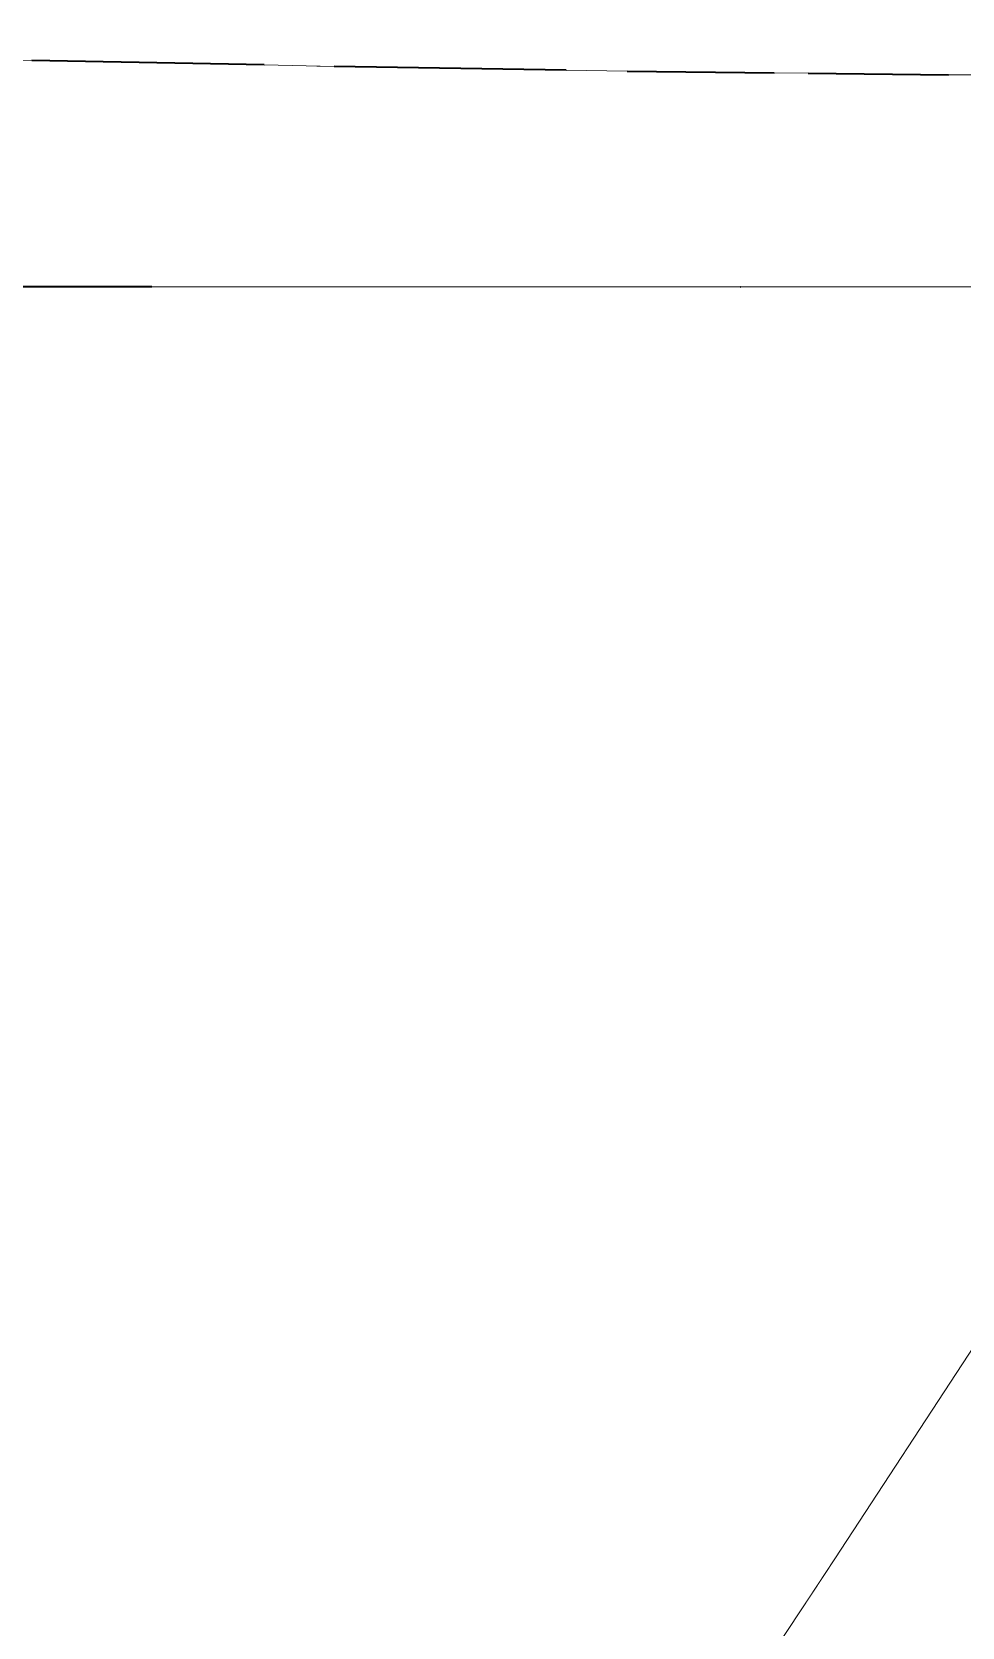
# Model space of a CAD drawing. Header units: millimetres. Extents: x -9413 to 8527, y -300 to 11224.
# Drawn here: x 1974.5 to 2076.9, y 4442.4 to 4618.1 of the extents above; entities that cross this region are included whole.
import ezdxf

# ---------------------------------------------------------------- set-up
doc = ezdxf.new("R2010")
doc.units = ezdxf.units.MM
doc.header["$MEASUREMENT"] = 0
doc.linetypes.add('Wipeout_Contour', pattern=[1000, 0, -1000])
doc.layers.add('Interior - Furniture', color=7, linetype='Continuous')
doc.layers.add('Structural - Bearing', color=7, linetype='Continuous')
doc.layers.add('Interior - Furniture _Pen_No__24', color=7, linetype='Continuous', lineweight=20, true_color=0x029e21)
doc.layers.add('Interior - Furniture _Pen_No__7', color=7, linetype='Continuous', lineweight=35)

# ---------------------------------------------------------------- blocks, each defined once
blk = doc.blocks.new('Section Elem_15_6')
at = {"color": 254, "linetype": 'Wipeout_Contour', "lineweight": 0, "ltscale": 612620.634525}
blk.add_wipeout([(1661.81, 4100), (3461.38, 4100), (3461.38, 4200), (2761.38, 4200), (2761.38, 4642.5), (2768.88, 4650), (3453.88, 4650), (3461.38, 4642.5), (3461.38, 5085), (3421.38, 5085), (3421.38, 5090), (3326.38, 5090), (3326.38, 5108.36), (3421.38, 5115), (3421.38, 5145), (3351.38, 5145), (3351.38, 5155), (3421.38, 5155), (3461.38, 5155), (3461.38, 7100), (1661.81, 7100), (1661.81, 6337), (1680.81, 6337), (1680.81, 6297.14), (1680.81, 6287), (1680.81, 4435), (1712.18, 4435), (1729.31, 4433.68), (1733.06, 4433.04), (1746.05, 4429.77), (1753.23, 4427.22), (1761.97, 4423.34), (1771.92, 4417.75), (1776.7, 4414.56), (1780.21, 4412.85), (1783.89, 4412.33), (1787.39, 4412.99), (1790.39, 4414.85), (1792.37, 4417.6), (1793.23, 4420.99), (1792.86, 4424.53), (1788.68, 4440.25), (1778.49, 4481.79), (1776.19, 4491.92), (1769.49, 4523.6), (1762.7, 4560), (1681.87, 4560), (1681.87, 4590), (1712.18, 4590), (1712.18, 4625), (1726.84, 4624.23), (1741.5, 4623.45), (1772.47, 4621.93), (1788.61, 4621.2), (1804.75, 4620.48), (1821.4, 4619.79), (1838.04, 4619.11), (1855.03, 4618.48), (1872.01, 4617.86), (1906.3, 4616.74), (1940.59, 4615.77), (1974.54, 4614.95), (2007.8, 4614.29), (2040.05, 4613.77), (2059.97, 4613.52), (2078.19, 4613.34), (2094.33, 4613.2), (2108.03, 4613.12), (2113.52, 4613.09), (2119, 4613.07), (2123, 4613.05), (2127, 4613.04), (2131.88, 4613.02), (2133.52, 4613.02), (2139.13, 4612.13), (2144.19, 4609.57), (2148.2, 4605.58), (2150.78, 4600.56), (2151.66, 4595.02), (2151.66, 4590), (2141.55, 4590), (2141.56, 4561.71), (2141.41, 4560.02), (2140.98, 4558.37), (2124.32, 4515.54), (2121.15, 4508.12), (2105.32, 4473.61), (2098.13, 4459.18), (2084.05, 4432.76), (2072.03, 4411.82), (2060.61, 4393.11), (2042.95, 4366.18), (2041.46, 4362.78), (2041.33, 4359.08), (2044.05, 4341.4), (2046.76, 4323.73), (2049.48, 4306.05), (2052.2, 4288.38), (2054.92, 4270.7), (2057.63, 4253.03), (2060.35, 4235.35), (2063.07, 4217.68), (2065.79, 4200), (1742.49, 4200), (1745.18, 4217.5), (1747.87, 4235.02), (1750.56, 4252.54), (1751.8, 4260.59), (1751.81, 4263.51), (1750.97, 4266.32), (1721.33, 4329.23), (1720.37, 4330.85), (1719.11, 4332.27), (1717.61, 4333.43), (1715.91, 4334.29), (1714.08, 4334.82), (1712.18, 4335), (1680.81, 4335), (1680.81, 4200), (1661.81, 4200)], dxfattribs=at).dxf.layer = 'Structural - Bearing'
blk = doc.blocks.new('Section Elem_34_6')
at = {"color": 254, "linetype": 'Wipeout_Contour', "lineweight": 0, "ltscale": 15149.264022}
blk.add_wipeout([(2060.66, 4612.64), (2059.97, 4613.52), (2040.05, 4613.77)], dxfattribs=at).dxf.layer = 'Interior - Furniture'
at = {"color": 254, "linetype": 'Wipeout_Contour', "lineweight": 0, "ltscale": 15121.600664}
blk.add_wipeout([(2089.64, 4595.34), (2069.21, 4590), (2079.43, 4590)], dxfattribs=at).dxf.layer = 'Interior - Furniture'
at = {"color": 254, "linetype": 'Wipeout_Contour', "lineweight": 0, "ltscale": 15109.110982}
blk.add_wipeout([(2009.82, 4613.34), (2040.05, 4613.77), (2007.8, 4614.29)], dxfattribs=at).dxf.layer = 'Interior - Furniture'
at = {"color": 254, "linetype": 'Wipeout_Contour', "lineweight": 0, "ltscale": 15104.352435}
blk.add_wipeout([(2069.21, 4595.52), (2058.05, 4590), (2069.21, 4590)], dxfattribs=at).dxf.layer = 'Interior - Furniture'
at = {"color": 254, "linetype": 'Wipeout_Contour', "lineweight": 0, "ltscale": 15071.271015}
blk.add_wipeout([(1974.54, 4614.95), (1976.38, 4614), (2007.8, 4614.29)], dxfattribs=at).dxf.layer = 'Interior - Furniture'
at = {"color": 254, "linetype": 'Wipeout_Contour', "lineweight": 0, "ltscale": 15121.354747}
blk.add_wipeout([(2042.21, 4612.87), (2040.05, 4613.77), (2009.82, 4613.34)], dxfattribs=at).dxf.layer = 'Interior - Furniture'
at = {"color": 254, "linetype": 'Wipeout_Contour', "lineweight": 0, "ltscale": 15086.729061}
blk.add_wipeout([(2046.88, 4595.78), (2046.88, 4590), (2058.05, 4590)], dxfattribs=at).dxf.layer = 'Interior - Furniture'
at = {"color": 254, "linetype": 'Wipeout_Contour', "lineweight": 0, "ltscale": 15123.514021}
blk.add_wipeout([(2069.21, 4595.52), (2069.21, 4590), (2089.64, 4595.34)], dxfattribs=at).dxf.layer = 'Interior - Furniture'
at = {"color": 254, "linetype": 'Wipeout_Contour', "lineweight": 0, "ltscale": 15046.11041}
blk.add_wipeout([(1942.25, 4614.81), (1976.38, 4614), (1974.54, 4614.95)], dxfattribs=at).dxf.layer = 'Interior - Furniture'
at = {"color": 254, "linetype": 'Wipeout_Contour', "lineweight": 0, "ltscale": 15141.278675}
blk.add_wipeout([(2060.66, 4612.64), (2040.05, 4613.77), (2042.21, 4612.87)], dxfattribs=at).dxf.layer = 'Interior - Furniture'
at = {"color": 254, "linetype": 'Wipeout_Contour', "lineweight": 0, "ltscale": 15101.568783}
blk.add_wipeout([(2046.88, 4595.78), (2058.05, 4590), (2069.21, 4595.52)], dxfattribs=at).dxf.layer = 'Interior - Furniture'
at = {"color": 254, "linetype": 'Wipeout_Contour', "lineweight": 0, "ltscale": 15083.784414}
blk.add_wipeout([(2007.8, 4614.29), (1976.38, 4614), (2009.82, 4613.34)], dxfattribs=at).dxf.layer = 'Interior - Furniture'
at = {"color": 254, "linetype": 'Wipeout_Contour', "lineweight": 0, "ltscale": 15171.293657}
blk.add_wipeout([(2077.75, 4612.46), (2078.19, 4613.34), (2059.97, 4613.52)], dxfattribs=at).dxf.layer = 'Interior - Furniture'
at = {"color": 254, "linetype": 'Wipeout_Contour', "lineweight": 0, "ltscale": 15132.530673}
blk.add_wipeout([(2068.82, 4601.01), (2069.21, 4595.52), (2089.64, 4595.34)], dxfattribs=at).dxf.layer = 'Interior - Furniture'
at = {"color": 254, "linetype": 'Wipeout_Contour', "lineweight": 0, "ltscale": 15068.514682}
blk.add_wipeout([(2014.13, 4590), (2046.88, 4590), (2046.88, 4595.78)], dxfattribs=at).dxf.layer = 'Interior - Furniture'
at = {"color": 254, "linetype": 'Wipeout_Contour', "lineweight": 0, "ltscale": 15163.257052}
blk.add_wipeout([(2060.66, 4612.64), (2077.75, 4612.46), (2059.97, 4613.52)], dxfattribs=at).dxf.layer = 'Interior - Furniture'
at = {"color": 254, "linetype": 'Wipeout_Contour', "lineweight": 0, "ltscale": 15146.022052}
blk.add_wipeout([(2068.82, 4601.01), (2089.64, 4595.34), (2089.13, 4600.82)], dxfattribs=at).dxf.layer = 'Interior - Furniture'
at = {"color": 254, "linetype": 'Wipeout_Contour', "lineweight": 0, "ltscale": 15016.545355}
blk.add_wipeout([(1980.39, 4596.9), (1980.38, 4590), (2014.13, 4590)], dxfattribs=at).dxf.layer = 'Interior - Furniture'
at = {"color": 254, "linetype": 'Wipeout_Contour', "lineweight": 0, "ltscale": 15062.257381}
blk.add_wipeout([(2014.13, 4590), (2046.88, 4595.78), (2014.13, 4596.27)], dxfattribs=at).dxf.layer = 'Interior - Furniture'
at = {"color": 254, "linetype": 'Wipeout_Contour', "lineweight": 0, "ltscale": 15106.201393}
blk.add_wipeout([(2046.65, 4600.85), (2046.88, 4595.78), (2069.21, 4595.52)], dxfattribs=at).dxf.layer = 'Interior - Furniture'
at = {"color": 254, "linetype": 'Wipeout_Contour', "lineweight": 0, "ltscale": 15036.190162}
blk.add_wipeout([(1980.39, 4596.9), (2014.13, 4590), (2014.13, 4596.27)], dxfattribs=at).dxf.layer = 'Interior - Furniture'
at = {"color": 254, "linetype": 'Wipeout_Contour', "lineweight": 0, "ltscale": 15111.911638}
blk.add_wipeout([(2046.6, 4601.27), (2046.65, 4600.85), (2069.21, 4595.52)], dxfattribs=at).dxf.layer = 'Interior - Furniture'
at = {"color": 254, "linetype": 'Wipeout_Contour', "lineweight": 0, "ltscale": 14976.715806}
blk.add_wipeout([(1945.96, 4597.67), (1945.94, 4590), (1980.38, 4590)], dxfattribs=at).dxf.layer = 'Interior - Furniture'
at = {"color": 254, "linetype": 'Wipeout_Contour', "lineweight": 0, "ltscale": 15120.731555}
blk.add_wipeout([(2068.82, 4601.01), (2046.6, 4601.27), (2069.21, 4595.52)], dxfattribs=at).dxf.layer = 'Interior - Furniture'
at = {"color": 254, "linetype": 'Wipeout_Contour', "lineweight": 0, "ltscale": 14997.034621}
blk.add_wipeout([(1945.96, 4597.67), (1980.38, 4590), (1980.39, 4596.9)], dxfattribs=at).dxf.layer = 'Interior - Furniture'
at = {"color": 254, "linetype": 'Wipeout_Contour', "lineweight": 0, "ltscale": 15084.168994}
blk.add_wipeout([(2014.13, 4596.27), (2046.88, 4595.78), (2046.65, 4600.85)], dxfattribs=at).dxf.layer = 'Interior - Furniture'
at = {"color": 254, "linetype": 'Wipeout_Contour', "lineweight": 0, "ltscale": 14976.556166}
blk.add_wipeout([(1974.89, 4570), (1996.37, 4590), (1963.2, 4590)], dxfattribs=at).dxf.layer = 'Interior - Furniture'
at = {"color": 254, "linetype": 'Wipeout_Contour', "lineweight": 0, "ltscale": 15045.763709}
blk.add_wipeout([(2013.89, 4601.34), (1980.39, 4596.9), (2014.13, 4596.27)], dxfattribs=at).dxf.layer = 'Interior - Furniture'
at = {"color": 254, "linetype": 'Wipeout_Contour', "lineweight": 0, "ltscale": 14941.869427}
blk.add_wipeout([(1974.89, 4570), (1963.2, 4590), (1957.47, 4570)], dxfattribs=at).dxf.layer = 'Interior - Furniture'
at = {"color": 254, "linetype": 'Wipeout_Contour', "lineweight": 0, "ltscale": 15010.64157}
blk.add_wipeout([(2011.46, 4562.78), (2028.7, 4590), (1996.37, 4590)], dxfattribs=at).dxf.layer = 'Interior - Furniture'
at = {"color": 254, "linetype": 'Wipeout_Contour', "lineweight": 0, "ltscale": 15007.261799}
blk.add_wipeout([(1980.12, 4601.99), (1945.96, 4597.67), (1980.39, 4596.9)], dxfattribs=at).dxf.layer = 'Interior - Furniture'
at = {"color": 254, "linetype": 'Wipeout_Contour', "lineweight": 0, "ltscale": 15077.067937}
blk.add_wipeout([(2046.65, 4600.85), (2013.89, 4601.34), (2014.13, 4596.27)], dxfattribs=at).dxf.layer = 'Interior - Furniture'
at = {"color": 254, "linetype": 'Wipeout_Contour', "lineweight": 0, "ltscale": 14963.559959}
blk.add_wipeout([(1984.2, 4567.73), (1996.37, 4590), (1974.89, 4570)], dxfattribs=at).dxf.layer = 'Interior - Furniture'
at = {"color": 254, "linetype": 'Wipeout_Contour', "lineweight": 0, "ltscale": 15045.467825}
blk.add_wipeout([(2028.7, 4590), (2043.55, 4561.9), (2052.53, 4590)], dxfattribs=at).dxf.layer = 'Interior - Furniture'
at = {"color": 254, "linetype": 'Wipeout_Contour', "lineweight": 0, "ltscale": 15038.54366}
blk.add_wipeout([(1980.12, 4601.99), (1980.39, 4596.9), (2013.89, 4601.34)], dxfattribs=at).dxf.layer = 'Interior - Furniture'
at = {"color": 254, "linetype": 'Wipeout_Contour', "lineweight": 0, "ltscale": 14966.660386}
blk.add_wipeout([(1993.5, 4565.45), (1996.37, 4590), (1984.2, 4567.73)], dxfattribs=at).dxf.layer = 'Interior - Furniture'
at = {"color": 254, "linetype": 'Wipeout_Contour', "lineweight": 0, "ltscale": 15071.041728}
blk.add_wipeout([(2060.16, 4561.88), (2074.45, 4590), (2052.53, 4590)], dxfattribs=at).dxf.layer = 'Interior - Furniture'
at = {"color": 254, "linetype": 'Wipeout_Contour', "lineweight": 0, "ltscale": 14926.846464}
blk.add_wipeout([(1974.57, 4568.04), (1974.89, 4570), (1957.47, 4570)], dxfattribs=at).dxf.layer = 'Interior - Furniture'
at = {"layer": 'Interior - Furniture _Pen_No__7', "linetype": 'Continuous'}
blk.add_line((1987.72, 4590), (1963.2, 4590), dxfattribs=at)
at = {"color": 254, "linetype": 'Wipeout_Contour', "lineweight": 0, "ltscale": 15000.084312}
blk.add_wipeout([(1945.67, 4602.8), (1945.96, 4597.67), (1980.12, 4601.99)], dxfattribs=at).dxf.layer = 'Interior - Furniture'
at = {"color": 254, "linetype": 'Wipeout_Contour', "lineweight": 0, "ltscale": 15094.313671}
blk.add_wipeout([(2013.89, 4601.34), (2046.65, 4600.85), (2046.6, 4601.27)], dxfattribs=at).dxf.layer = 'Interior - Furniture'
at = {"color": 254, "linetype": 'Wipeout_Contour', "lineweight": 0, "ltscale": 14973.304633}
blk.add_wipeout([(2011.46, 4562.78), (1996.37, 4590), (1993.5, 4565.45)], dxfattribs=at).dxf.layer = 'Interior - Furniture'
at = {"color": 254, "linetype": 'Wipeout_Contour', "lineweight": 0, "ltscale": 15095.161684}
blk.add_wipeout([(2077.15, 4561.85), (2093.94, 4590), (2074.45, 4590)], dxfattribs=at).dxf.layer = 'Interior - Furniture'
at = {"color": 254, "linetype": 'Wipeout_Contour', "lineweight": 0, "ltscale": 14923.212947}
blk.add_wipeout([(1974.57, 4568.04), (1957.47, 4570), (1974.36, 4566.91)], dxfattribs=at).dxf.layer = 'Interior - Furniture'
at = {"color": 254, "linetype": 'Wipeout_Contour', "lineweight": 0, "ltscale": 15059.29614}
blk.add_wipeout([(2013.04, 4606.52), (1980.12, 4601.99), (2013.89, 4601.34)], dxfattribs=at).dxf.layer = 'Interior - Furniture'
at = {"color": 254, "linetype": 'Wipeout_Contour', "lineweight": 0, "ltscale": 14996.8332}
blk.add_wipeout([(2011.46, 4562.78), (2028.7, 4561.9), (2028.7, 4590)], dxfattribs=at).dxf.layer = 'Interior - Furniture'
at = {"color": 254, "linetype": 'Wipeout_Contour', "lineweight": 0, "ltscale": 14934.929572}
blk.add_wipeout([(1974.57, 4568.04), (1984.2, 4567.73), (1974.89, 4570)], dxfattribs=at).dxf.layer = 'Interior - Furniture'
at = {"color": 254, "linetype": 'Wipeout_Contour', "lineweight": 0, "ltscale": 15020.918649}
blk.add_wipeout([(1979.35, 4607.18), (1945.67, 4602.8), (1980.12, 4601.99)], dxfattribs=at).dxf.layer = 'Interior - Furniture'
at = {"color": 254, "linetype": 'Wipeout_Contour', "lineweight": 0, "ltscale": 15097.913852}
blk.add_wipeout([(2013.89, 4601.34), (2046.6, 4601.27), (2045.73, 4606.03)], dxfattribs=at).dxf.layer = 'Interior - Furniture'
at = {"color": 254, "linetype": 'Wipeout_Contour', "lineweight": 0, "ltscale": 15009.437368}
blk.add_wipeout([(2028.7, 4561.9), (2043.55, 4561.9), (2028.7, 4590)], dxfattribs=at).dxf.layer = 'Interior - Furniture'
at = {"color": 254, "linetype": 'Wipeout_Contour', "lineweight": 0, "ltscale": 14941.307317}
blk.add_wipeout([(1992.59, 4563.71), (1993.5, 4565.45), (1984.2, 4567.73)], dxfattribs=at).dxf.layer = 'Interior - Furniture'
at = {"color": 254, "linetype": 'Wipeout_Contour', "lineweight": 0, "ltscale": 15090.374995}
blk.add_wipeout([(2045.73, 4606.03), (2013.04, 4606.52), (2013.89, 4601.34)], dxfattribs=at).dxf.layer = 'Interior - Furniture'
at = {"color": 254, "linetype": 'Wipeout_Contour', "lineweight": 0, "ltscale": 15031.748494}
blk.add_wipeout([(2060.16, 4561.88), (2052.53, 4590), (2043.55, 4561.9)], dxfattribs=at).dxf.layer = 'Interior - Furniture'
at = {"color": 254, "linetype": 'Wipeout_Contour', "lineweight": 0, "ltscale": 14936.740073}
blk.add_wipeout([(1992.59, 4563.71), (1984.2, 4567.73), (1974.57, 4568.04)], dxfattribs=at).dxf.layer = 'Interior - Furniture'
at = {"color": 254, "linetype": 'Wipeout_Contour', "lineweight": 0, "ltscale": 14970.002958}
blk.add_wipeout([(2028.63, 4560.03), (2028.7, 4561.9), (2011.46, 4562.78)], dxfattribs=at).dxf.layer = 'Interior - Furniture'
at = {"layer": 'Interior - Furniture _Pen_No__7', "linetype": 'Continuous'}
blk.add_line((2052.53, 4590), (2052.59, 4590), dxfattribs=at)
at = {"color": 254, "linetype": 'Wipeout_Contour', "lineweight": 0, "ltscale": 15051.975737}
blk.add_wipeout([(1979.35, 4607.18), (1980.12, 4601.99), (2013.04, 4606.52)], dxfattribs=at).dxf.layer = 'Interior - Furniture'
at = {"color": 254, "linetype": 'Wipeout_Contour', "lineweight": 0, "ltscale": 15128.827702}
blk.add_wipeout([(2067.53, 4606.04), (2046.6, 4601.27), (2068.82, 4601.01)], dxfattribs=at).dxf.layer = 'Interior - Furniture'
at = {"color": 254, "linetype": 'Wipeout_Contour', "lineweight": 0, "ltscale": 15054.396651}
blk.add_wipeout([(2077.15, 4561.85), (2074.45, 4590), (2060.16, 4561.88)], dxfattribs=at).dxf.layer = 'Interior - Furniture'
at = {"color": 254, "linetype": 'Wipeout_Contour', "lineweight": 0, "ltscale": 14952.471524}
blk.add_wipeout([(2010.69, 4561.04), (2011.46, 4562.78), (1993.5, 4565.45)], dxfattribs=at).dxf.layer = 'Interior - Furniture'
at = {"color": 254, "linetype": 'Wipeout_Contour', "lineweight": 0, "ltscale": 14986.845491}
blk.add_wipeout([(2028.7, 4561.9), (2043.23, 4558.24), (2043.55, 4561.9)], dxfattribs=at).dxf.layer = 'Interior - Furniture'
at = {"layer": 'Interior - Furniture _Pen_No__24', "linetype": 'Continuous', "flags": 128}
blk.add_lwpolyline([(2089.64, 4590), (2074.45, 4590), (2074.08, 4590), (2071.59, 4590), (2070.17, 4590), (2069.21, 4590), (2052.59, 4590), (2052.53, 4590), (2049.68, 4590), (2047.16, 4590), (2046.88, 4590), (2028.7, 4590), (2023.1, 4590), (2020.82, 4590), (2014.13, 4590), (1996.37, 4590), (1989.93, 4590), (1987.72, 4590), (1980.38, 4590), (1963.2, 4590)], dxfattribs=at)
at = {"color": 254, "linetype": 'Wipeout_Contour', "lineweight": 0, "ltscale": 15013.64619}
blk.add_wipeout([(1944.95, 4607.98), (1945.67, 4602.8), (1979.35, 4607.18)], dxfattribs=at).dxf.layer = 'Interior - Furniture'
at = {"color": 254, "linetype": 'Wipeout_Contour', "lineweight": 0, "ltscale": 15125.223785}
blk.add_wipeout([(2067.53, 4606.04), (2045.73, 4606.03), (2046.6, 4601.27)], dxfattribs=at).dxf.layer = 'Interior - Furniture'
at = {"color": 254, "linetype": 'Wipeout_Contour', "lineweight": 0, "ltscale": 15153.891767}
blk.add_wipeout([(2087.52, 4605.85), (2068.82, 4601.01), (2089.13, 4600.82)], dxfattribs=at).dxf.layer = 'Interior - Furniture'
at = {"color": 254, "linetype": 'Wipeout_Contour', "lineweight": 0, "ltscale": 14946.298163}
blk.add_wipeout([(2010.69, 4561.04), (1993.5, 4565.45), (1992.59, 4563.71)], dxfattribs=at).dxf.layer = 'Interior - Furniture'
at = {"color": 254, "linetype": 'Wipeout_Contour', "lineweight": 0, "ltscale": 14978.985602}
blk.add_wipeout([(2028.7, 4561.9), (2028.63, 4560.03), (2043.23, 4558.24)], dxfattribs=at).dxf.layer = 'Interior - Furniture'
at = {"color": 254, "linetype": 'Wipeout_Contour', "lineweight": 0, "ltscale": 15107.015318}
blk.add_wipeout([(2013.04, 4606.52), (2045.73, 4606.03), (2045.66, 4606.3)], dxfattribs=at).dxf.layer = 'Interior - Furniture'
at = {"color": 254, "linetype": 'Wipeout_Contour', "lineweight": 0, "ltscale": 14962.023276}
blk.add_wipeout([(2028.63, 4560.03), (2011.46, 4562.78), (2010.69, 4561.04)], dxfattribs=at).dxf.layer = 'Interior - Furniture'
at = {"color": 254, "linetype": 'Wipeout_Contour', "lineweight": 0, "ltscale": 15006.488274}
blk.add_wipeout([(2059.78, 4558.25), (2060.16, 4561.88), (2043.55, 4561.9)], dxfattribs=at).dxf.layer = 'Interior - Furniture'
at = {"color": 254, "linetype": 'Wipeout_Contour', "lineweight": 0, "ltscale": 15071.432763}
blk.add_wipeout([(2011.64, 4610.66), (1979.35, 4607.18), (2013.04, 4606.52)], dxfattribs=at).dxf.layer = 'Interior - Furniture'
at = {"color": 254, "linetype": 'Wipeout_Contour', "lineweight": 0, "ltscale": 15128.575672}
blk.add_wipeout([(2067.53, 4606.04), (2045.66, 4606.3), (2045.73, 4606.03)], dxfattribs=at).dxf.layer = 'Interior - Furniture'
at = {"color": 254, "linetype": 'Wipeout_Contour', "lineweight": 0, "ltscale": 14995.709463}
blk.add_wipeout([(2043.23, 4558.24), (2059.78, 4558.25), (2043.55, 4561.9)], dxfattribs=at).dxf.layer = 'Interior - Furniture'
at = {"color": 254, "linetype": 'Wipeout_Contour', "lineweight": 0, "ltscale": 15033.202453}
blk.add_wipeout([(1978.05, 4611.32), (1944.95, 4607.98), (1979.35, 4607.18)], dxfattribs=at).dxf.layer = 'Interior - Furniture'
at = {"color": 254, "linetype": 'Wipeout_Contour', "lineweight": 0, "ltscale": 15109.740866}
blk.add_wipeout([(2013.04, 4606.52), (2045.66, 4606.3), (2044.22, 4610.16)], dxfattribs=at).dxf.layer = 'Interior - Furniture'
at = {"color": 254, "linetype": 'Wipeout_Contour', "lineweight": 0, "ltscale": 15027.28539}
blk.add_wipeout([(2076.71, 4558.27), (2077.15, 4561.85), (2060.16, 4561.88)], dxfattribs=at).dxf.layer = 'Interior - Furniture'
at = {"color": 254, "linetype": 'Wipeout_Contour', "lineweight": 0, "ltscale": 15101.142272}
blk.add_wipeout([(2044.22, 4610.16), (2011.64, 4610.66), (2013.04, 4606.52)], dxfattribs=at).dxf.layer = 'Interior - Furniture'
at = {"color": 254, "linetype": 'Wipeout_Contour', "lineweight": 0, "ltscale": 15016.323269}
blk.add_wipeout([(2059.78, 4558.25), (2076.71, 4558.27), (2060.16, 4561.88)], dxfattribs=at).dxf.layer = 'Interior - Furniture'
at = {"color": 254, "linetype": 'Wipeout_Contour', "lineweight": 0, "ltscale": 15062.926802}
blk.add_wipeout([(1978.05, 4611.32), (1979.35, 4607.18), (2011.64, 4610.66)], dxfattribs=at).dxf.layer = 'Interior - Furniture'
at = {"color": 254, "linetype": 'Wipeout_Contour', "lineweight": 0, "ltscale": 15131.735575}
blk.add_wipeout([(2067.53, 4606.04), (2044.22, 4610.16), (2045.66, 4606.3)], dxfattribs=at).dxf.layer = 'Interior - Furniture'
at = {"color": 254, "linetype": 'Wipeout_Contour', "lineweight": 0, "ltscale": 15037.246647}
blk.add_wipeout([(2076.71, 4558.27), (2093.27, 4558.3), (2077.15, 4561.85)], dxfattribs=at).dxf.layer = 'Interior - Furniture'
at = {"color": 254, "linetype": 'Wipeout_Contour', "lineweight": 0, "ltscale": 15024.75465}
blk.add_wipeout([(1943.77, 4612.13), (1944.95, 4607.98), (1978.05, 4611.32)], dxfattribs=at).dxf.layer = 'Interior - Furniture'
at = {"color": 254, "linetype": 'Wipeout_Contour', "lineweight": 0, "ltscale": 15116.174304}
blk.add_wipeout([(2011.64, 4610.66), (2044.22, 4610.16), (2044.15, 4610.29)], dxfattribs=at).dxf.layer = 'Interior - Furniture'
at = {"color": 254, "linetype": 'Wipeout_Contour', "lineweight": 0, "ltscale": 14992.254023}
blk.add_wipeout([(2068.24, 4515.61), (2093.27, 4558.3), (2076.71, 4558.27)], dxfattribs=at).dxf.layer = 'Interior - Furniture'
at = {"color": 254, "linetype": 'Wipeout_Contour', "lineweight": 0, "ltscale": 15079.773696}
blk.add_wipeout([(2009.82, 4613.34), (1978.05, 4611.32), (2011.64, 4610.66)], dxfattribs=at).dxf.layer = 'Interior - Furniture'
at = {"color": 254, "linetype": 'Wipeout_Contour', "lineweight": 0, "ltscale": 15135.620472}
blk.add_wipeout([(2067.53, 4606.04), (2044.15, 4610.29), (2044.22, 4610.16)], dxfattribs=at).dxf.layer = 'Interior - Furniture'
at = {"color": 254, "linetype": 'Wipeout_Contour', "lineweight": 0, "ltscale": 14956.855908}
blk.add_wipeout([(2087.58, 4515.53), (2093.27, 4558.3), (2068.24, 4515.61)], dxfattribs=at).dxf.layer = 'Interior - Furniture'
at = {"color": 254, "linetype": 'Wipeout_Contour', "lineweight": 0, "ltscale": 15041.772303}
blk.add_wipeout([(1976.38, 4614), (1943.77, 4612.13), (1978.05, 4611.32)], dxfattribs=at).dxf.layer = 'Interior - Furniture'
at = {"color": 254, "linetype": 'Wipeout_Contour', "lineweight": 0, "ltscale": 15117.743984}
blk.add_wipeout([(2011.64, 4610.66), (2044.15, 4610.29), (2042.25, 4612.84)], dxfattribs=at).dxf.layer = 'Interior - Furniture'
at = {"color": 254, "linetype": 'Wipeout_Contour', "lineweight": 0, "ltscale": 14969.071414}
blk.add_wipeout([(2045.81, 4515.71), (2076.71, 4558.27), (2059.78, 4558.25)], dxfattribs=at).dxf.layer = 'Interior - Furniture'
at = {"color": 254, "linetype": 'Wipeout_Contour', "lineweight": 0, "ltscale": 15107.69085}
blk.add_wipeout([(2042.25, 4612.84), (2009.82, 4613.34), (2011.64, 4610.66)], dxfattribs=at).dxf.layer = 'Interior - Furniture'
at = {"color": 254, "linetype": 'Wipeout_Contour', "lineweight": 0, "ltscale": 14932.743357}
blk.add_wipeout([(2068.24, 4515.61), (2076.71, 4558.27), (2045.81, 4515.71)], dxfattribs=at).dxf.layer = 'Interior - Furniture'
at = {"color": 254, "linetype": 'Wipeout_Contour', "lineweight": 0, "ltscale": 15069.668789}
blk.add_wipeout([(1976.38, 4614), (1978.05, 4611.32), (2009.82, 4613.34)], dxfattribs=at).dxf.layer = 'Interior - Furniture'
at = {"color": 254, "linetype": 'Wipeout_Contour', "lineweight": 0, "ltscale": 15140.403444}
blk.add_wipeout([(2060.66, 4612.64), (2042.25, 4612.84), (2044.15, 4610.29)], dxfattribs=at).dxf.layer = 'Interior - Furniture'
at = {"color": 254, "linetype": 'Wipeout_Contour', "lineweight": 0, "ltscale": 14955.376621}
blk.add_wipeout([(2045.81, 4515.71), (2059.78, 4558.25), (2043.23, 4558.24)], dxfattribs=at).dxf.layer = 'Interior - Furniture'
at = {"color": 254, "linetype": 'Wipeout_Contour', "lineweight": 0, "ltscale": 15031.700396}
blk.add_wipeout([(1942.25, 4614.81), (1943.77, 4612.13), (1976.38, 4614)], dxfattribs=at).dxf.layer = 'Interior - Furniture'
at = {"color": 254, "linetype": 'Wipeout_Contour', "lineweight": 0, "ltscale": 15120.946416}
blk.add_wipeout([(2042.21, 4612.87), (2009.82, 4613.34), (2042.25, 4612.84)], dxfattribs=at).dxf.layer = 'Interior - Furniture'
at = {"color": 254, "linetype": 'Wipeout_Contour', "lineweight": 0, "ltscale": 15143.771796}
blk.add_wipeout([(2065.49, 4610.04), (2044.15, 4610.29), (2067.53, 4606.04)], dxfattribs=at).dxf.layer = 'Interior - Furniture'
at = {"color": 254, "linetype": 'Wipeout_Contour', "lineweight": 0, "ltscale": 14936.494788}
blk.add_wipeout([(2028.44, 4558.23), (2021.79, 4519.97), (2043.23, 4558.24)], dxfattribs=at).dxf.layer = 'Interior - Furniture'
at = {"layer": 'Interior - Furniture _Pen_No__7', "linetype": 'Continuous'}
for p, q in [((2000.09, 4614.44), (1974.54, 4614.95)), ((2033.35, 4613.88), (2007.8, 4614.29))]:
    blk.add_line(p, q, dxfattribs=at)
at = {"color": 254, "linetype": 'Wipeout_Contour', "lineweight": 0, "ltscale": 15146.273031}
blk.add_wipeout([(2060.66, 4612.64), (2044.15, 4610.29), (2065.49, 4610.04)], dxfattribs=at).dxf.layer = 'Interior - Furniture'
at = {"color": 254, "linetype": 'Wipeout_Contour', "lineweight": 0, "ltscale": 15150.956094}
blk.add_wipeout([(2067.53, 4606.04), (2068.82, 4601.01), (2087.52, 4605.85)], dxfattribs=at).dxf.layer = 'Interior - Furniture'
at = {"color": 254, "linetype": 'Wipeout_Contour', "lineweight": 0, "ltscale": 14975.080617}
blk.add_wipeout([(2028.44, 4558.23), (2043.23, 4558.24), (2028.63, 4560.03)], dxfattribs=at).dxf.layer = 'Interior - Furniture'
at = {"color": 254, "linetype": 'Wipeout_Contour', "lineweight": 0, "ltscale": 15141.970149}
blk.add_wipeout([(2060.66, 4612.64), (2042.21, 4612.87), (2042.25, 4612.84)], dxfattribs=at).dxf.layer = 'Interior - Furniture'
at = {"color": 254, "linetype": 'Wipeout_Contour', "lineweight": 0, "ltscale": 15156.981148}
blk.add_wipeout([(2065.49, 4610.04), (2067.53, 4606.04), (2087.52, 4605.85)], dxfattribs=at).dxf.layer = 'Interior - Furniture'
at = {"color": 254, "linetype": 'Wipeout_Contour', "lineweight": 0, "ltscale": 14894.067152}
blk.add_wipeout([(2020.97, 4515.88), (2043.23, 4558.24), (2021.79, 4519.97)], dxfattribs=at).dxf.layer = 'Interior - Furniture'
at = {"layer": 'Interior - Furniture _Pen_No__7', "linetype": 'Continuous'}
blk.add_line((2040.05, 4613.77), (2056.25, 4613.57), dxfattribs=at)
at = {"color": 254, "linetype": 'Wipeout_Contour', "lineweight": 0, "ltscale": 15168.130233}
blk.add_wipeout([(2065.49, 4610.04), (2087.52, 4605.85), (2084.98, 4609.85)], dxfattribs=at).dxf.layer = 'Interior - Furniture'
at = {"color": 254, "linetype": 'Wipeout_Contour', "lineweight": 0, "ltscale": 14899.606899}
blk.add_wipeout([(2045.81, 4515.71), (2043.23, 4558.24), (2020.97, 4515.88)], dxfattribs=at).dxf.layer = 'Interior - Furniture'
at = {"color": 254, "linetype": 'Wipeout_Contour', "lineweight": 0, "ltscale": 15169.432492}
blk.add_wipeout([(2077.75, 4612.46), (2065.49, 4610.04), (2084.98, 4609.85)], dxfattribs=at).dxf.layer = 'Interior - Furniture'
at = {"color": 254, "linetype": 'Wipeout_Contour', "lineweight": 0, "ltscale": 14924.038091}
blk.add_wipeout([(2028.44, 4558.23), (2011.06, 4559.07), (2021.79, 4519.97)], dxfattribs=at).dxf.layer = 'Interior - Furniture'
at = {"color": 254, "linetype": 'Wipeout_Contour', "lineweight": 0, "ltscale": 15162.927348}
blk.add_wipeout([(2060.66, 4612.64), (2065.49, 4610.04), (2077.75, 4612.46)], dxfattribs=at).dxf.layer = 'Interior - Furniture'
at = {"color": 254, "linetype": 'Wipeout_Contour', "lineweight": 0, "ltscale": 14962.793134}
blk.add_wipeout([(2028.63, 4560.03), (2011.06, 4559.07), (2028.44, 4558.23)], dxfattribs=at).dxf.layer = 'Interior - Furniture'
at = {"color": 254, "linetype": 'Wipeout_Contour', "lineweight": 0, "ltscale": 14805.095937}
blk.add_wipeout([(2011.64, 4474.48), (2020.97, 4515.88), (2021.79, 4519.97)], dxfattribs=at).dxf.layer = 'Interior - Furniture'
at = {"layer": 'Interior - Furniture _Pen_No__24', "linetype": 'Continuous', "flags": 128}
blk.add_lwpolyline([(2078.19, 4613.34), (2075.42, 4613.37), (2059.97, 4613.52), (2056.25, 4613.57), (2040.05, 4613.77), (2033.35, 4613.88), (2007.8, 4614.29), (2000.09, 4614.44), (1974.54, 4614.95), (1966.12, 4615.15)], dxfattribs=at)
at = {"layer": 'Interior - Furniture _Pen_No__7', "linetype": 'Continuous'}
blk.add_line((2059.97, 4613.52), (2075.42, 4613.37), dxfattribs=at)
at = {"color": 254, "linetype": 'Wipeout_Contour', "lineweight": 0, "ltscale": 14798.714581}
blk.add_wipeout([(1995.29, 4520.09), (2011.64, 4474.48), (2021.79, 4519.97)], dxfattribs=at).dxf.layer = 'Interior - Furniture'
at = {"color": 254, "linetype": 'Wipeout_Contour', "lineweight": 0, "ltscale": 14874.855228}
blk.add_wipeout([(1995.29, 4520.09), (2021.79, 4519.97), (2011.06, 4559.07)], dxfattribs=at).dxf.layer = 'Interior - Furniture'
at = {"color": 254, "linetype": 'Wipeout_Contour', "lineweight": 0, "ltscale": 14840.733786}
blk.add_wipeout([(2018.39, 4503.51), (2045.81, 4515.71), (2020.97, 4515.88)], dxfattribs=at).dxf.layer = 'Interior - Furniture'
at = {"color": 254, "linetype": 'Wipeout_Contour', "lineweight": 0, "ltscale": 14788.575159}
blk.add_wipeout([(2011.64, 4474.48), (2018.39, 4503.51), (2020.97, 4515.88)], dxfattribs=at).dxf.layer = 'Interior - Furniture'
at = {"color": 254, "linetype": 'Wipeout_Contour', "lineweight": 0, "ltscale": 14847.486561}
blk.add_wipeout([(2054.4, 4473.57), (2068.24, 4515.61), (2045.81, 4515.71)], dxfattribs=at).dxf.layer = 'Interior - Furniture'
at = {"color": 254, "linetype": 'Wipeout_Contour', "lineweight": 0, "ltscale": 14798.838952}
blk.add_wipeout([(2011.64, 4474.48), (2045.81, 4515.71), (2018.39, 4503.51)], dxfattribs=at).dxf.layer = 'Interior - Furniture'
at = {"color": 254, "linetype": 'Wipeout_Contour', "lineweight": 0, "ltscale": 14872.029989}
blk.add_wipeout([(2071.94, 4473.46), (2087.58, 4515.53), (2068.24, 4515.61)], dxfattribs=at).dxf.layer = 'Interior - Furniture'
at = {"color": 254, "linetype": 'Wipeout_Contour', "lineweight": 0, "ltscale": 14777.337874}
blk.add_wipeout([(2034.06, 4473.74), (2045.81, 4515.71), (2011.64, 4474.48)], dxfattribs=at).dxf.layer = 'Interior - Furniture'
at = {"color": 254, "linetype": 'Wipeout_Contour', "lineweight": 0, "ltscale": 14742.730571}
blk.add_wipeout([(1987.72, 4474.72), (2011.64, 4474.48), (1995.29, 4520.09)], dxfattribs=at).dxf.layer = 'Interior - Furniture'
at = {"color": 254, "linetype": 'Wipeout_Contour', "lineweight": 0, "ltscale": 14794.220867}
blk.add_wipeout([(2054.4, 4473.57), (2045.81, 4515.71), (2034.06, 4473.74)], dxfattribs=at).dxf.layer = 'Interior - Furniture'
at = {"color": 254, "linetype": 'Wipeout_Contour', "lineweight": 0, "ltscale": 14848.381776}
blk.add_wipeout([(1967.94, 4520.27), (1995.29, 4520.09), (1992.95, 4561.69)], dxfattribs=at).dxf.layer = 'Interior - Furniture'
at = {"color": 254, "linetype": 'Wipeout_Contour', "lineweight": 0, "ltscale": 14818.881803}
blk.add_wipeout([(2071.94, 4473.46), (2068.24, 4515.61), (2054.4, 4473.57)], dxfattribs=at).dxf.layer = 'Interior - Furniture'
at = {"color": 254, "linetype": 'Wipeout_Contour', "lineweight": 0, "ltscale": 14654.690663}
blk.add_wipeout([(1978.08, 4430.4), (2011.64, 4474.48), (1987.72, 4474.72)], dxfattribs=at).dxf.layer = 'Interior - Furniture'
at = {"color": 254, "linetype": 'Wipeout_Contour', "lineweight": 0, "ltscale": 24722.312865}
blk.add_wipeout([(2087.58, 4515.53), (2071.94, 4473.46), (2078.29, 4473.44), (2080.06, 4476.37), (2086.67, 4488.71)], dxfattribs=at).dxf.layer = 'Interior - Furniture'
at = {"color": 254, "linetype": 'Wipeout_Contour', "lineweight": 0, "ltscale": 14701.488599}
blk.add_wipeout([(2005.05, 4449.75), (2034.06, 4473.74), (2011.64, 4474.48)], dxfattribs=at).dxf.layer = 'Interior - Furniture'
at = {"color": 254, "linetype": 'Wipeout_Contour', "lineweight": 0, "ltscale": 14638.256767}
blk.add_wipeout([(1978.08, 4430.4), (2005.05, 4449.75), (2011.64, 4474.48)], dxfattribs=at).dxf.layer = 'Interior - Furniture'
at = {"color": 254, "linetype": 'Wipeout_Contour', "lineweight": 0, "ltscale": 14709.096969}
blk.add_wipeout([(2020.3, 4432.73), (2054.4, 4473.57), (2034.06, 4473.74)], dxfattribs=at).dxf.layer = 'Interior - Furniture'
at = {"color": 254, "linetype": 'Wipeout_Contour', "lineweight": 0, "ltscale": 14767.666756}
blk.add_wipeout([(1987.72, 4474.72), (1995.29, 4520.09), (1967.94, 4520.27)], dxfattribs=at).dxf.layer = 'Interior - Furniture'
at = {"color": 254, "linetype": 'Wipeout_Contour', "lineweight": 0, "ltscale": 14658.538313}
blk.add_wipeout([(2000.17, 4433.06), (2034.06, 4473.74), (2005.05, 4449.75)], dxfattribs=at).dxf.layer = 'Interior - Furniture'
at = {"color": 254, "linetype": 'Wipeout_Contour', "lineweight": 0, "ltscale": 14731.981957}
blk.add_wipeout([(2038.47, 4432.52), (2071.94, 4473.46), (2054.4, 4473.57)], dxfattribs=at).dxf.layer = 'Interior - Furniture'
at = {"color": 254, "linetype": 'Wipeout_Contour', "lineweight": 0, "ltscale": 14884.814284}
blk.add_wipeout([(1967.94, 4520.27), (1992.95, 4561.69), (1983.58, 4563.92)], dxfattribs=at).dxf.layer = 'Interior - Furniture'
at = {"color": 254, "linetype": 'Wipeout_Contour', "lineweight": 0, "ltscale": 14648.779946}
blk.add_wipeout([(2020.3, 4432.73), (2034.06, 4473.74), (2000.17, 4433.06)], dxfattribs=at).dxf.layer = 'Interior - Furniture'
at = {"color": 254, "linetype": 'Wipeout_Contour', "lineweight": 0, "ltscale": 19666.218168}
blk.add_wipeout([(2059.41, 4444.58), (2062.94, 4449.92), (2078.29, 4473.44), (2071.94, 4473.46)], dxfattribs=at).dxf.layer = 'Interior - Furniture'
at = {"color": 254, "linetype": 'Wipeout_Contour', "lineweight": 0, "ltscale": 14881.517759}
blk.add_wipeout([(1967.94, 4520.27), (1983.58, 4563.92), (1974.19, 4566.15)], dxfattribs=at).dxf.layer = 'Interior - Furniture'
at = {"color": 254, "linetype": 'Wipeout_Contour', "lineweight": 0, "ltscale": 14902.396483}
blk.add_wipeout([(2011.06, 4559.07), (1992.95, 4561.69), (1995.29, 4520.09)], dxfattribs=at).dxf.layer = 'Interior - Furniture'
at = {"color": 254, "linetype": 'Wipeout_Contour', "lineweight": 0, "ltscale": 14672.487564}
blk.add_wipeout([(2038.47, 4432.52), (2054.4, 4473.57), (2020.3, 4432.73)], dxfattribs=at).dxf.layer = 'Interior - Furniture'
at = {"color": 254, "linetype": 'Wipeout_Contour', "lineweight": 0, "ltscale": 14595.500071}
blk.add_wipeout([(1978.08, 4430.4), (2000.17, 4433.06), (2005.05, 4449.75)], dxfattribs=at).dxf.layer = 'Interior - Furniture'
at = {"color": 254, "linetype": 'Wipeout_Contour', "lineweight": 0, "ltscale": 14945.567651}
blk.add_wipeout([(2010.69, 4561.04), (1992.95, 4561.69), (2011.06, 4559.07)], dxfattribs=at).dxf.layer = 'Interior - Furniture'
at = {"color": 254, "linetype": 'Wipeout_Contour', "lineweight": 0, "ltscale": 14712.756598}
blk.add_wipeout([(1987.72, 4474.72), (1967.94, 4520.27), (1962.99, 4475.07)], dxfattribs=at).dxf.layer = 'Interior - Furniture'
at = {"color": 254, "linetype": 'Wipeout_Contour', "lineweight": 0, "ltscale": 19590.747495}
blk.add_wipeout([(2038.47, 4432.52), (2051.36, 4432.42), (2059.41, 4444.58), (2071.94, 4473.46)], dxfattribs=at).dxf.layer = 'Interior - Furniture'
at = {"color": 254, "linetype": 'Wipeout_Contour', "lineweight": 0, "ltscale": 14934.313181}
blk.add_wipeout([(1992.59, 4563.71), (1983.58, 4563.92), (1992.95, 4561.69)], dxfattribs=at).dxf.layer = 'Interior - Furniture'
at = {"color": 254, "linetype": 'Wipeout_Contour', "lineweight": 0, "ltscale": 14958.584604}
blk.add_wipeout([(2028.63, 4560.03), (2010.69, 4561.04), (2011.06, 4559.07)], dxfattribs=at).dxf.layer = 'Interior - Furniture'
at = {"color": 254, "linetype": 'Wipeout_Contour', "lineweight": 0, "ltscale": 14627.04044}
blk.add_wipeout([(1956.15, 4430.87), (1987.72, 4474.72), (1962.99, 4475.07)], dxfattribs=at).dxf.layer = 'Interior - Furniture'
at = {"color": 254, "linetype": 'Wipeout_Contour', "lineweight": 0, "ltscale": 14763.630525}
blk.add_wipeout([(2079.5, 4473.43), (2070.75, 4432.37), (2090.55, 4473.4)], dxfattribs=at).dxf.layer = 'Interior - Furniture'
at = {"color": 254, "linetype": 'Wipeout_Contour', "lineweight": 0, "ltscale": 14942.314538}
blk.add_wipeout([(2010.69, 4561.04), (1992.59, 4563.71), (1992.95, 4561.69)], dxfattribs=at).dxf.layer = 'Interior - Furniture'
at = {"color": 254, "linetype": 'Wipeout_Contour', "lineweight": 0, "ltscale": 14591.209506}
blk.add_wipeout([(1978.08, 4430.4), (1987.72, 4474.72), (1956.15, 4430.87)], dxfattribs=at).dxf.layer = 'Interior - Furniture'
at = {"color": 254, "linetype": 'Wipeout_Contour', "lineweight": 0, "ltscale": 14724.984565}
blk.add_wipeout([(2090.55, 4473.4), (2070.75, 4432.37), (2078, 4432.44)], dxfattribs=at).dxf.layer = 'Interior - Furniture'
at = {"color": 254, "linetype": 'Wipeout_Contour', "lineweight": 0, "ltscale": 14930.353977}
blk.add_wipeout([(1992.59, 4563.71), (1974.19, 4566.15), (1983.58, 4563.92)], dxfattribs=at).dxf.layer = 'Interior - Furniture'
at = {"color": 254, "linetype": 'Wipeout_Contour', "lineweight": 0, "ltscale": 19659.0489}
blk.add_wipeout([(2060.87, 4432.37), (2079.5, 4473.43), (2078.29, 4473.44), (2062.94, 4449.92)], dxfattribs=at).dxf.layer = 'Interior - Furniture'
at = {"color": 254, "linetype": 'Wipeout_Contour', "lineweight": 0, "ltscale": 14930.249108}
blk.add_wipeout([(1992.59, 4563.71), (1974.36, 4566.91), (1974.19, 4566.15)], dxfattribs=at).dxf.layer = 'Interior - Furniture'
at = {"color": 254, "linetype": 'Wipeout_Contour', "lineweight": 0, "ltscale": 14712.958324}
blk.add_wipeout([(2079.5, 4473.43), (2060.87, 4432.37), (2070.75, 4432.37)], dxfattribs=at).dxf.layer = 'Interior - Furniture'
at = {"color": 254, "linetype": 'Wipeout_Contour', "lineweight": 0, "ltscale": 14932.10958}
blk.add_wipeout([(1992.59, 4563.71), (1974.57, 4568.04), (1974.36, 4566.91)], dxfattribs=at).dxf.layer = 'Interior - Furniture'
at = {"color": 254, "linetype": 'Wipeout_Contour', "lineweight": 0, "ltscale": 14676.407119}
blk.add_wipeout([(2051.35, 4432.42), (2060.87, 4432.37), (2062.94, 4449.92)], dxfattribs=at).dxf.layer = 'Interior - Furniture'
at = {"layer": 'Interior - Furniture _Pen_No__24', "linetype": 'Continuous', "flags": 128}
blk.add_lwpolyline([(2051.35, 4432.42), (2062.94, 4449.92), (2078.29, 4473.44), (2080.06, 4476.37), (2101.03, 4515.5), (2103.98, 4521.31), (2120.96, 4558.34), (2121.45, 4560.69), (2121.65, 4561.77), (2121.66, 4562.33), (2121.32, 4590)], dxfattribs=at)

msp = doc.modelspace()

# ---------------------------------------------------------------- block references
at = {"layer": 'Structural - Bearing'}
msp.add_blockref('Section Elem_15_6', (0, 0), dxfattribs=at)

# ---------------------------------------------------------------- next in the draw order: block references
at = {"layer": 'Interior - Furniture'}
msp.add_blockref('Section Elem_34_6', (0, 0), dxfattribs=at)

doc.saveas('drawing.dxf')
